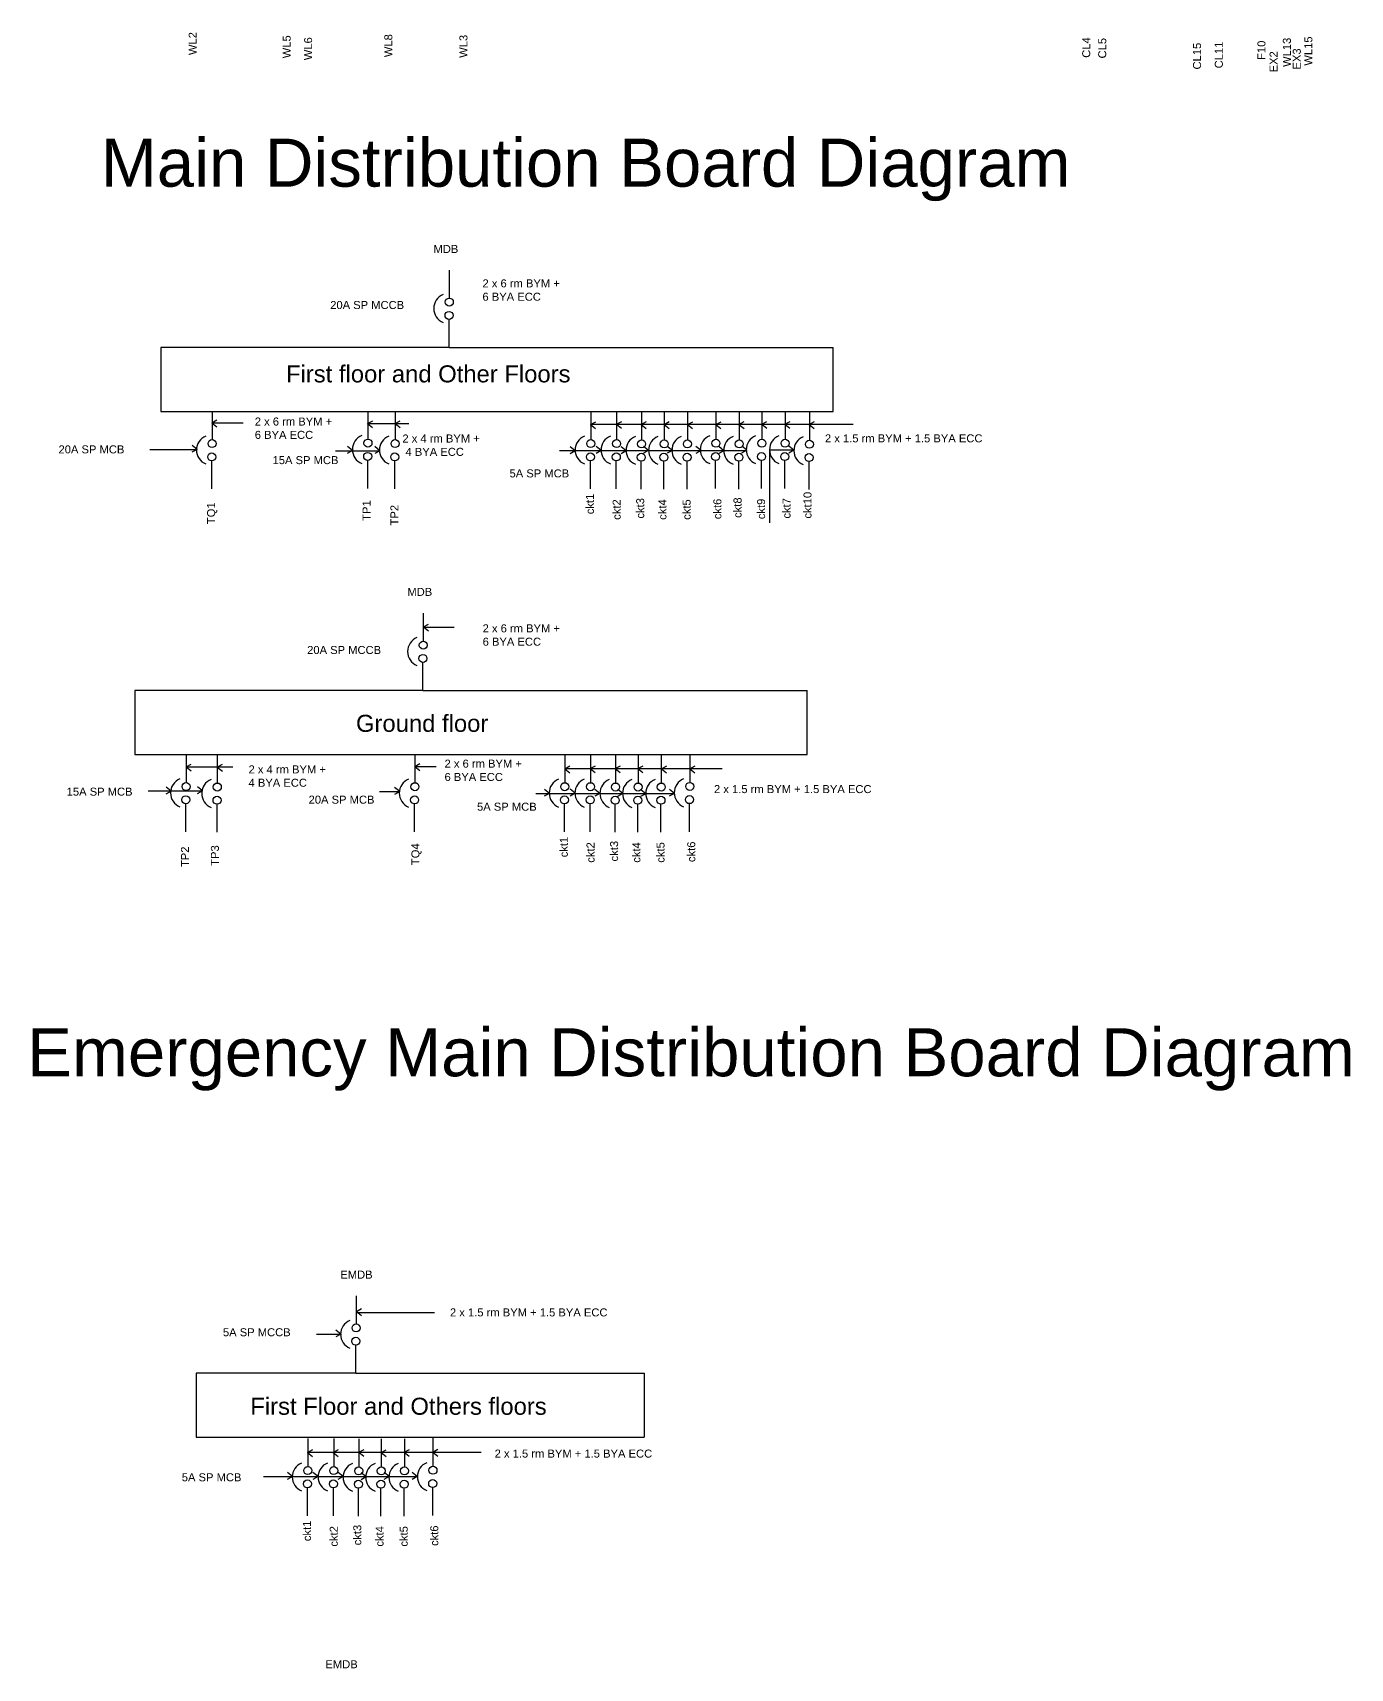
# Model space of a CAD drawing. Header units: inches. Extents: x -29 to 166, y -386 to 32.
# Drawn here: x -3.9 to 78.4, y -176.5 to -74.4 of the extents above; entities that cross this region are included whole.
import ezdxf

# ---------------------------------------------------------------- set-up
doc = ezdxf.new("R2010")
doc.units = ezdxf.units.IN
doc.header["$MEASUREMENT"] = 0
doc.layers.add('SB', color=10, linetype='Continuous')
doc.layers.add('Text', color=100, linetype='Continuous')
doc.styles.get("Standard").update_dxf_attribs({"font": 'swisse.ttf', "height": 0.5})

# ---------------------------------------------------------------- blocks, each defined once
blk = doc.blocks.new('bccb')
at = {"layer": 'SB'}
for p, q in [((0, 0), (0, -1.75)), ((-0.02, -4.83), (-0.02, -3.08))]:
    blk.add_line(p, q, dxfattribs=at)
for centre in [(0, -2), (-0.02, -2.83)]:
    blk.add_circle(centre, 0.25, dxfattribs=at)
blk.add_arc((-0.03, -2.4), 0.943, 112.4231, 247.5769, dxfattribs=at)
blk = doc.blocks.new('Arrow')
at = {"layer": 'SB'}
for q in [(-0.65, -0.36), (-0.63, 0.5)]:
    blk.add_line((0, 0), q, dxfattribs=at)

msp = doc.modelspace()

# ---------------------------------------------------------------- linework, layer by layer
at = {"layer": 'SB'}
for p, q in [((22.11, -94.04), (4.11, -94.04)), ((4.11, -94.04), (4.11, -98.04)), ((22.11, -94.04), (40.11, -94.04)), ((40.11, -94.04), (46.11, -94.04)), ((46.11, -98.04), (46.11, -94.04)), ((4.11, -98.04), (40.11, -98.04)), ((40.11, -98.04), (46.11, -98.04)), ((7.29, -98.75), (9.25, -98.75)), ((17.05, -98.79), (19.61, -98.79)), ((30.98, -98.83), (47.35, -98.83)), ((3.43, -100.41), (6.37, -100.41)), ((15.02, -100.48), (17.8, -100.48)), ((29.02, -100.46), (40.69, -100.46)), ((43.65, -100.44), (42.12, -100.44)), ((42.12, -100.44), (42.12, -104.99)), ((42.13, -100.46), (42.15, -100.46)), ((43.62, -100.46), (43.65, -100.46)), ((20.5, -111.5), (22.43, -111.5)), ((20.48, -115.46), (2.48, -115.46)), ((2.48, -115.46), (2.48, -119.46)), ((20.48, -115.46), (38.48, -115.46)), ((38.48, -115.46), (44.48, -115.46)), ((44.48, -119.46), (44.48, -115.46)), ((2.48, -119.46), (38.48, -119.46)), ((38.48, -119.46), (44.48, -119.46)), ((5.7, -120.24), (8.61, -120.24)), ((19.98, -120.2), (21.31, -120.2)), ((29.34, -120.33), (39.17, -120.33)), ((3.32, -121.73), (6.67, -121.73)), ((17.77, -121.78), (19.03, -121.78)), ((27.53, -121.89), (36.19, -121.89)), ((16.33, -154.32), (21.2, -154.32)), ((13.84, -155.66), (15.4, -155.66)), ((16.29, -158.11), (6.32, -158.11)), ((6.32, -158.11), (6.32, -162.11)), ((16.29, -158.11), (34.29, -158.11)), ((34.29, -158.11), (34.29, -162.11)), ((6.32, -162.11), (34.29, -162.11)), ((13.27, -163.04), (24.11, -163.04)), ((10.52, -164.56), (20.18, -164.56))]:
    msp.add_line(p, q, dxfattribs=at)

# ---------------------------------------------------------------- block references
for p in [(22.13, -89.2), (7.31, -98.04), (17.05, -98.01), (18.74, -98.04), (30.96, -98.04), (32.58, -98.04), (34.14, -98.06), (35.55, -98.06), (37, -98.06), (38.78, -98.02), (40.24, -98.06), (41.65, -98.02), (43.1, -98.02), (44.62, -98.08), (20.5, -110.63), (5.69, -119.46), (7.64, -119.49), (19.98, -119.47), (29.34, -119.47), (30.95, -119.47), (32.51, -119.49), (33.92, -119.49), (35.37, -119.49), (37.15, -119.45), (16.31, -153.28), (13.29, -162.19), (14.91, -162.19), (16.47, -162.21), (17.88, -162.21), (19.33, -162.21), (21.11, -162.17)]:
    msp.add_blockref('bccb', p, dxfattribs=at)
at = {"layer": 'SB', "xscale": 0.5, "yscale": 0.5, "zscale": 0.5, "rotation": 180}
for p in [(7.29, -98.74), (17.02, -98.79), (18.74, -98.79), (30.95, -98.85), (32.57, -98.83), (34.11, -98.84), (35.54, -98.84), (37.01, -98.85), (38.78, -98.85), (40.22, -98.84), (41.64, -98.83), (43.09, -98.83), (44.61, -98.84), (20.51, -111.49), (5.69, -120.24), (7.64, -120.25), (19.97, -120.2), (29.34, -120.35), (30.93, -120.34), (32.49, -120.34), (33.91, -120.34), (35.38, -120.35), (37.15, -120.35), (16.33, -154.25), (13.27, -163.06), (14.88, -163.06), (16.48, -163.05), (17.87, -163.07), (19.31, -163.05), (21.09, -163.04)]:
    msp.add_blockref('Arrow', p, dxfattribs=at)
at = {"layer": 'SB', "xscale": 0.5, "yscale": 0.5, "zscale": 0.5}
for p in [(6.38, -100.4), (16.08, -100.47), (17.8, -100.48), (30, -100.49), (31.62, -100.47), (33.18, -100.49), (34.58, -100.46), (36.06, -100.46), (37.85, -100.47), (39.28, -100.48), (40.71, -100.45), (43.65, -100.45), (4.75, -121.76), (6.71, -121.73), (19.03, -121.78), (28.38, -121.89), (30, -121.88), (31.54, -121.89), (32.96, -121.9), (34.4, -121.91), (36.19, -121.89), (15.36, -155.66), (12.33, -164.56), (13.93, -164.56), (15.5, -164.56), (16.94, -164.58), (18.37, -164.56), (20.13, -164.56)]:
    msp.add_blockref('Arrow', p, dxfattribs=at)

# ---------------------------------------------------------------- texts
at = {"layer": 'Text', "char_height": 0.5, "attachment_point": 1, "rotation": 90}
for s, insert, width in [('WL2', (5.85, -75.77), 0.8526), ('WL5', (11.72, -75.97), 0.8526), ('WL8', (18.07, -75.9), 0.8526), ('WL3', (22.76, -75.94), 0.8526), ('WL6', (13.06, -76.09), 0.8526), ('CL4', (61.66, -75.94), 0.8526), ('CL5', (62.66, -75.98), 0.8526), ('CL15', (68.58, -76.67), 0.8526), ('CL11', (69.94, -76.6), 0.8526), ('F10', (72.6, -76.07), 0.8526), ('EX2', (73.36, -76.85), 0.8526), ('WL13', (74.19, -76.51), 0.8526), ('EX3', (74.81, -76.67), 0.8526), ('WL15', (75.53, -76.43), 0.8526), ('ckt10', (44.25, -104.72), 6.5277), ('TQ1', (7, -105.07), 6.5277), ('TP1', (16.71, -104.86), 6.5277), ('TP2', (18.45, -105.15), 6.5277), ('ckt1', (30.66, -104.45), 6.5277), ('ckt2', (32.33, -104.8), 6.5277), ('ckt3', (33.8, -104.72), 6.5277), ('ckt4', (35.19, -104.8), 6.5277), ('ckt5', (36.7, -104.8), 6.5277), ('ckt6', (38.62, -104.76), 6.5277), ('ckt8', (39.88, -104.68), 6.5277), ('ckt9', (41.35, -104.76), 6.5277), ('ckt7', (42.94, -104.72), 6.5277), ('ckt1', (29.03, -125.88), 6.5277), ('TP2', (5.37, -126.49), 6.5277), ('TP3', (7.24, -126.41), 6.5277), ('TQ4', (19.76, -126.37), 6.5277), ('ckt2', (30.7, -126.22), 6.5277), ('ckt3', (32.17, -126.14), 6.5277), ('ckt4', (33.56, -126.22), 6.5277), ('ckt5', (35.07, -126.22), 6.5277), ('ckt6', (36.99, -126.18), 6.5277), ('ckt1', (12.99, -168.6), 6.5277), ('ckt2', (14.66, -168.94), 6.5277), ('ckt3', (16.13, -168.86), 6.5277), ('ckt4', (17.52, -168.94), 6.5277), ('ckt5', (19.03, -168.94), 6.5277), ('ckt6', (20.94, -168.9), 6.5277)]:
    msp.add_mtext(s, dxfattribs=dict(at, insert=insert, width=width))
at = {"layer": 'Text', "attachment_point": 1}
for s, insert, char_height, width in [('Main Distribution Board Diagram', (0.37, -80.99), 3, 79.4802), ('MDB', (21.14, -87.63), 0.5, 6.5277), ('2 x 6 rm BYM +\\P6 BYA ECC', (24.2, -89.78), 0.5, 11.8692), ('20A SP MCCB', (14.69, -91.13), 0.5, 8.0843), ('First floor and Other Floors', (11.93, -95.15), 1.0646, 22.9847), ('2 x 6 rm BYM +\\P6 BYA ECC', (9.98, -98.41), 0.5, 11.8692), ('2 x 4 rm BYM +\\P 4 BYA ECC', (19.2, -99.47), 0.5, 11.8692), ('2 x 1.5 rm BYM + 1.5 BYA ECC', (45.59, -99.46), 0.5, 11.8692), ('20A SP MCB', (-2.28, -100.15), 0.5, 8.0843), ('15A SP MCB', (11.09, -100.82), 0.5, 8.0843), ('5A SP MCB', (25.89, -101.65), 0.5, 8.0843), ('MDB', (19.51, -109.05), 0.5, 6.5277), ('2 x 6 rm BYM +\\P6 BYA ECC', (24.21, -111.33), 0.5, 11.8692), ('20A SP MCCB', (13.25, -112.68), 0.5, 8.0843), ('Ground floor ', (16.3, -116.98), 1.0646, 22.9847), ('2 x 4 rm BYM +\\P4 BYA ECC', (9.59, -120.14), 0.5, 11.8692), ('2 x 6 rm BYM +\\P6 BYA ECC', (21.83, -119.78), 0.5, 11.8692), ('15A SP MCB', (-1.77, -121.53), 0.5, 8.0843), ('2 x 1.5 rm BYM + 1.5 BYA ECC', (38.66, -121.37), 0.5, 11.8692), ('20A SP MCB', (13.34, -122.03), 0.5, 8.0843), ('5A SP MCB', (23.86, -122.47), 0.5, 8.0843), ('Emergency Main Distribution Board Diagram', (-4.23, -136.56), 3, 103.6576), ('EMDB', (15.32, -151.7), 0.5, 6.5277), ('2 x 1.5 rm BYM + 1.5 BYA ECC', (22.17, -154.06), 0.5, 11.8692), ('5A SP MCCB', (7.99, -155.3), 0.5, 8.0843), ('First Floor and Others floors ', (9.7, -159.64), 1.0646, 22.9847), ('2 x 1.5 rm BYM + 1.5 BYA ECC', (24.96, -162.88), 0.5, 11.8692), ('5A SP MCB', (5.42, -164.36), 0.5, 8.0843), ('EMDB', (14.39, -176.04), 0.5, 6.5277)]:
    msp.add_mtext(s, dxfattribs=dict(at, insert=insert, char_height=char_height, width=width))

doc.saveas('drawing.dxf')
